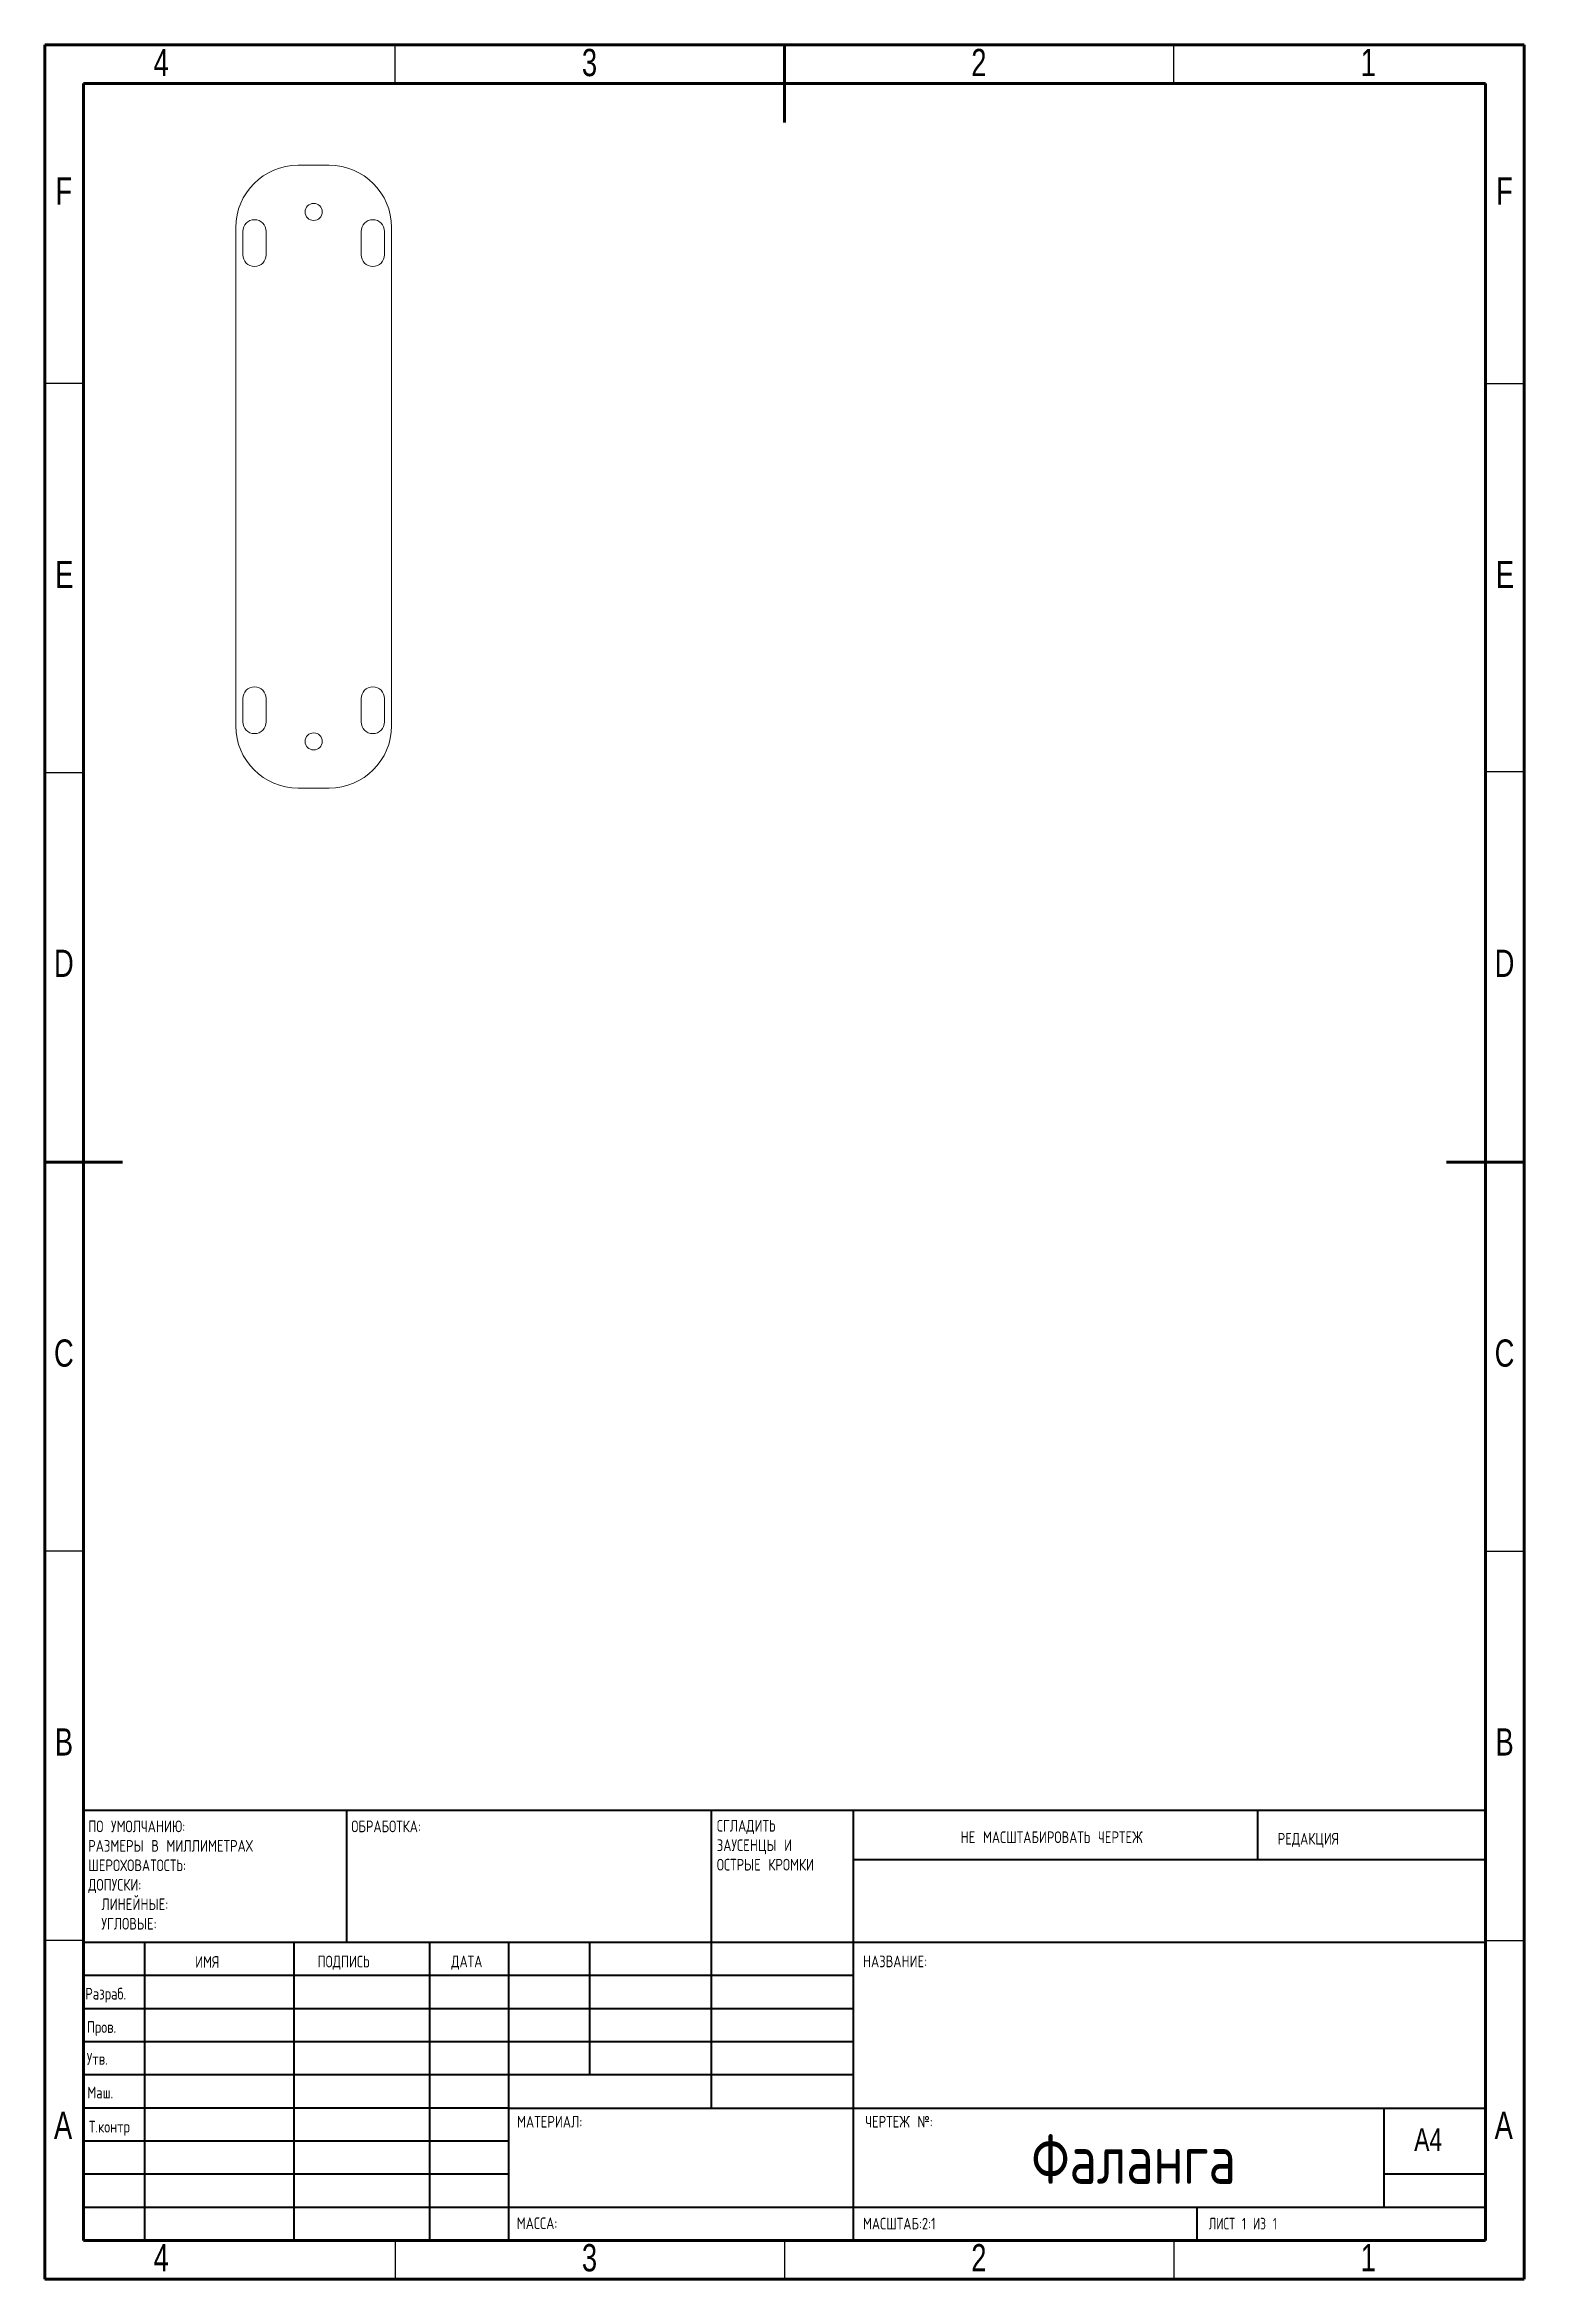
# Model space of a CAD drawing. Header units: millimetres. Extents: x 15 to 205, y 5 to 292.
import ezdxf

# ---------------------------------------------------------------- set-up
doc = ezdxf.new("R2010")
doc.units = ezdxf.units.MM
doc.styles.add('SLDTEXTSTYLE0', font='TXT', dxfattribs={"width": 0.75})
doc.styles.add('SLDTEXTSTYLE1', font='TXT', dxfattribs={"width": 0.75, "bigfont": 'bigfont'})
doc.styles.add('SLDTEXTSTYLE2', font='TXT', dxfattribs={"width": 0.681818, "bigfont": 'bigfont'})

# ---------------------------------------------------------------- blocks, each defined once
blk = doc.blocks.new('SW_NOTE_0')
at = {"color": 0, "linetype": 'Continuous', "lineweight": 0, "char_height": 1.5, "attachment_point": 1, "style": 'SLDTEXTSTYLE1'}
for s, insert in [('\\M+18452\\M+18443\\M+1844C\\M+18440\\M+18444\\M+18449\\M+18453\\M+1845D', (0, 1.93)), ('\\M+18448\\M+18440\\M+18454\\M+18452\\M+18445\\M+1844E\\M+18457\\M+1845C \\M+18449', (0, -0.57)), ('\\M+1844F\\M+18452\\M+18453\\M+18451\\M+1845C\\M+18445 \\M+1844B\\M+18451\\M+1844F\\M+1844D\\M+1844B\\M+18449', (0, -3.07))]:
    blk.add_mtext(s, dxfattribs=dict(at, insert=insert))
blk = doc.blocks.new('SW_NOTE_1')
at = {"color": 0, "linetype": 'Continuous', "lineweight": 0, "char_height": 1.5, "attachment_point": 1, "style": 'SLDTEXTSTYLE1'}
for s, insert in [('\\M+18450\\M+1844F \\M+18454\\M+1844D\\M+1844F\\M+1844C\\M+18458\\M+18440\\M+1844E\\M+18449\\M+1845F:', (0, 1.93)), ('\\M+18451\\M+18440\\M+18448\\M+1844D\\M+18445\\M+18451\\M+1845C \\M+18442 \\M+1844D\\M+18449\\M+1844C\\M+1844C\\M+18449\\M+1844D\\M+18445\\M+18453\\M+18451\\M+18440\\M+18456', (0, -0.57)), ('\\M+18444\\M+1844F\\M+18450\\M+18454\\M+18452\\M+1844B\\M+18449:', (0, -5.57)), ('\\M+18459\\M+18445\\M+18451\\M+1844F\\M+18456\\M+1844F\\M+18442\\M+18440\\M+18453\\M+1844F\\M+18452\\M+18453\\M+1845D:', (0, -3.07)), ('\\M+1844C\\M+18449\\M+1844E\\M+18445\\M+1844A\\M+1844E\\M+1845C\\M+18445:', (1.69, -8.07)), ('\\M+18454\\M+18443\\M+1844C\\M+1844F\\M+18442\\M+1845C\\M+18445:', (1.69, -10.57))]:
    blk.add_mtext(s, dxfattribs=dict(at, insert=insert))

msp = doc.modelspace()

# ---------------------------------------------------------------- linework, layer by layer
at = {"color": 7, "linetype": 'Continuous', "lineweight": 60}
for p, q in [((205, 292), (15, 292)), ((15, 292), (15, 5)), ((110, 282), (110, 292)), ((205, 5), (205, 292)), ((20, 287), (200, 287)), ((20, 10), (20, 287)), ((200, 287), (200, 10)), ((15, 148.5), (25, 148.5)), ((195, 148.5), (205, 148.5)), ((20, 10), (200, 10)), ((15, 5), (205, 5))]:
    msp.add_line(p, q, dxfattribs=at)
at = {"color": 7, "linetype": 'Continuous', "lineweight": 30}
for p, q in [((60, 287), (60, 292)), ((160, 287), (160, 292)), ((20, 248.5), (15, 248.5)), ((200, 248.5), (205, 248.5)), ((20, 198.5), (15, 198.5)), ((200, 198.65), (205, 198.65)), ((20, 98.5), (15, 98.5)), ((200, 98.5), (205, 98.5)), ((20, 48.5), (15, 48.5)), ((200, 48.5), (205, 48.5)), ((60, 10), (60, 5)), ((110, 10), (110, 5)), ((160, 10), (160, 5))]:
    msp.add_line(p, q, dxfattribs=at)
at = {"color": 7, "linetype": 'Continuous', "lineweight": 15}
for p, q in [((51.54, 276.52), (47.54, 276.52)), ((39.54, 268.52), (39.54, 204.52)), ((40.44, 268.02), (40.44, 265.02)), ((43.44, 265.02), (43.44, 268.02)), ((55.64, 268.02), (55.64, 265.02)), ((58.64, 265.02), (58.64, 268.02)), ((59.54, 204.52), (59.54, 268.52)), ((40.44, 208.02), (40.44, 205.02)), ((43.44, 205.02), (43.44, 208.02)), ((55.64, 208.02), (55.64, 205.02)), ((58.64, 205.02), (58.64, 208.02)), ((47.54, 196.52), (51.54, 196.52))]:
    msp.add_line(p, q, dxfattribs=at)
at = {"color": 7, "linetype": 'Continuous', "lineweight": 40}
for p, q in [((20, 65.25), (200, 65.25)), ((20, 65.25), (20, 10)), ((53.8, 48.25), (53.8, 65.25)), ((100.6, 65.25), (100.6, 27)), ((118.8, 65.25), (118.8, 10)), ((170.8, 58.88), (170.8, 65.25)), ((200, 58.88), (118.8, 58.88)), ((200, 48.25), (20, 48.25)), ((27.8, 48.25), (27.8, 10)), ((46.99, 48.25), (46.99, 10)), ((64.4, 48.25), (64.4, 10)), ((74.6, 10), (74.6, 48.25)), ((85, 31.25), (85, 48.25)), ((118.8, 44), (20, 44)), ((118.8, 39.75), (20, 39.75)), ((118.8, 35.5), (20, 35.5)), ((118.8, 31.25), (20, 31.25)), ((74.6, 27), (20, 27)), ((74.6, 27), (200, 27)), ((187, 14.25), (187, 27)), ((74.6, 22.75), (20, 22.75)), ((74.6, 18.5), (20, 18.5)), ((200, 18.5), (187, 18.5)), ((20, 14.25), (200, 14.25)), ((163, 10), (163, 14.25))]:
    msp.add_line(p, q, dxfattribs=at)
at = {"color": 7, "linetype": 'Continuous', "lineweight": 15}
for centre in [(49.54, 270.52), (49.54, 202.52)]:
    msp.add_circle(centre, 1.1, dxfattribs=at)
for centre, radius, start, end in [((47.54, 268.52), 8, 90, 180), ((51.54, 268.52), 8, 0, 90), ((41.94, 268.02), 1.5, 0, 180), ((57.14, 268.02), 1.5, 0, 180), ((41.94, 265.02), 1.5, 180, 0), ((57.14, 265.02), 1.5, 180, 0), ((41.94, 208.02), 1.5, 0, 180), ((57.14, 208.02), 1.5, 0, 180), ((47.54, 204.52), 8, 180, 270), ((41.94, 205.02), 1.5, 180, 0), ((51.54, 204.52), 8, 270, 0), ((57.14, 205.02), 1.5, 180, 0)]:
    msp.add_arc(centre, radius, start, end, dxfattribs=at)

# ---------------------------------------------------------------- block references
at = {"color": 7, "linetype": 'Continuous', "lineweight": 0}
for name, p in [('SW_NOTE_1', (20.59, 61.99)), ('SW_NOTE_0', (101.31, 62.07))]:
    msp.add_blockref(name, p, dxfattribs=at)

# ---------------------------------------------------------------- texts
for s, insert, char_height, attachment_point, style in [('4', (29.96, 291.46), 3.5, 2, 'SLDTEXTSTYLE0'), ('3', (84.96, 291.46), 3.5, 2, 'SLDTEXTSTYLE0'), ('2', (134.96, 291.46), 3.5, 2, 'SLDTEXTSTYLE0'), ('1', (184.96, 291.46), 3.5, 2, 'SLDTEXTSTYLE0'), ('F', (17.46, 274.96), 3.5, 2, 'SLDTEXTSTYLE0'), ('F', (202.46, 274.96), 3.5, 2, 'SLDTEXTSTYLE0'), ('E', (17.51, 225.71), 3.5, 2, 'SLDTEXTSTYLE0'), ('E', (202.51, 225.71), 3.5, 2, 'SLDTEXTSTYLE0'), ('D', (17.46, 175.77), 3.5, 2, 'SLDTEXTSTYLE0'), ('D', (202.46, 175.77), 3.5, 2, 'SLDTEXTSTYLE0'), ('C', (17.46, 125.71), 3.5, 2, 'SLDTEXTSTYLE0'), ('C', (202.46, 125.71), 3.5, 2, 'SLDTEXTSTYLE0'), ('B', (17.47, 75.77), 3.5, 2, 'SLDTEXTSTYLE0'), ('B', (202.47, 75.77), 3.5, 2, 'SLDTEXTSTYLE0'), ('\\M+1844F\\M+18441\\M+18451\\M+18440\\M+18441\\M+1844F\\M+18453\\M+1844B\\M+18440:', (54.37, 63.92), 1.5, 1, 'SLDTEXTSTYLE1'), ('\\M+1844E\\M+18445 \\M+1844D\\M+18440\\M+18452\\M+18459\\M+18453\\M+18440\\M+18441\\M+18449\\M+18451\\M+1844F\\M+18442\\M+18440\\M+18453\\M+1845D \\M+18458\\M+18445\\M+18451\\M+18453\\M+18445\\M+18447', (132.61, 62.53), 1.5, 1, 'SLDTEXTSTYLE1'), ('\\M+18451\\M+18445\\M+18444\\M+18440\\M+1844B\\M+18457\\M+18449\\M+18460', (173.33, 62.33), 1.5, 1, 'SLDTEXTSTYLE1'), ('\\M+18449\\M+1844D\\M+18460', (34.32, 46.5), 1.5, 1, 'SLDTEXTSTYLE1'), ('\\M+18450\\M+1844F\\M+18444\\M+18450\\M+18449\\M+18452\\M+1845D', (50.03, 46.56), 1.5, 1, 'SLDTEXTSTYLE1'), ('\\M+18444\\M+18440\\M+18453\\M+18440', (67.21, 46.58), 1.5, 1, 'SLDTEXTSTYLE1'), ('\\M+1844E\\M+18440\\M+18448\\M+18442\\M+18440\\M+1844E\\M+18449\\M+18445:', (120.07, 46.58), 1.5, 1, 'SLDTEXTSTYLE1'), ('\\M+18451\\M+18470\\M+18478\\M+18482\\M+18470\\M+18471.', (20.21, 42.43), 1.5, 1, 'SLDTEXTSTYLE1'), ('\\M+18450\\M+18482\\M+18480\\M+18472.', (20.41, 38.15), 1.5, 1, 'SLDTEXTSTYLE1'), ('\\M+18454\\M+18484\\M+18472.', (20.4, 34.06), 1.5, 1, 'SLDTEXTSTYLE1'), ('\\M+1844D\\M+18470\\M+1848A.', (20.46, 29.73), 1.5, 1, 'SLDTEXTSTYLE1'), ('A', (17.36, 26.52), 3.5, 2, 'SLDTEXTSTYLE0'), ('\\M+1844D\\M+18440\\M+18453\\M+18445\\M+18451\\M+18449\\M+18440\\M+1844C:', (75.65, 25.99), 1.5, 1, 'SLDTEXTSTYLE1'), ('\\M+18458\\M+18445\\M+18451\\M+18453\\M+18445\\M+18447 \\M+18782:', (120.37, 25.99), 1.5, 1, 'SLDTEXTSTYLE1'), ('A', (202.36, 26.52), 3.5, 2, 'SLDTEXTSTYLE0'), ('\\M+18453.\\M+1847B\\M+18480\\M+1847E\\M+18484\\M+18482', (20.67, 25.35), 1.5, 1, 'SLDTEXTSTYLE1'), ('\\M+18455\\M+18470\\M+1847C\\M+18470\\M+1847E\\M+18473\\M+18470', (154.83, 23.61), 6.35, 2, 'SLDTEXTSTYLE1'), ('A4', (190.87, 24.41), 2.91, 1, 'SLDTEXTSTYLE0'), ('\\M+1844D\\M+18440\\M+18452\\M+18452\\M+18440:', (75.62, 12.95), 1.4986, 1, 'SLDTEXTSTYLE1'), ('\\M+1844D\\M+18440\\M+18452\\M+18459\\M+18453\\M+18440\\M+18441:2:1', (120.07, 12.9), 1.5, 1, 'SLDTEXTSTYLE1'), ('\\M+1844C\\M+18449\\M+18452\\M+18453 1 \\M+18449\\M+18448 1', (164.48, 12.9), 1.5, 1, 'SLDTEXTSTYLE2'), ('4', (29.96, 9.52), 3.5, 2, 'SLDTEXTSTYLE0'), ('3', (84.96, 9.52), 3.5, 2, 'SLDTEXTSTYLE0'), ('2', (134.96, 9.52), 3.5, 2, 'SLDTEXTSTYLE0'), ('1', (184.96, 9.52), 3.5, 2, 'SLDTEXTSTYLE0')]:
    msp.add_mtext(s, dxfattribs=dict(at, insert=insert, char_height=char_height, attachment_point=attachment_point, style=style))

doc.saveas('drawing.dxf')
